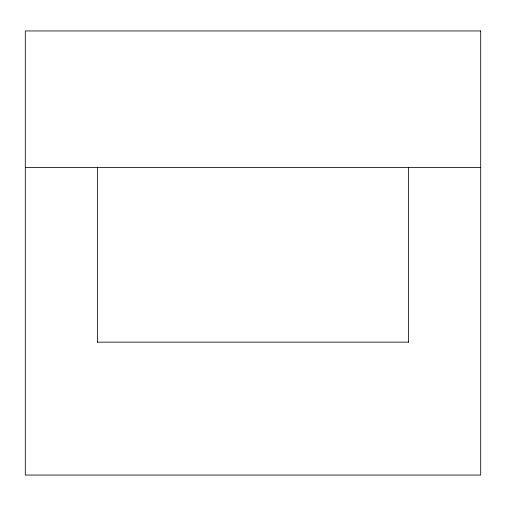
<?xml version="1.0" encoding="UTF-8"?>
<svg xmlns="http://www.w3.org/2000/svg" width="506" height="506" viewBox="0 0 506 506"><rect width="100%" height="100%" fill="white"/><g stroke="black" fill="none" stroke-linecap="round" stroke-linejoin="round"><path stroke-width="0.76" d="M25.3 167.568L480.7 167.568M97.405 342.138L408.595 342.138M408.595 167.568L408.595 342.182M97.405 167.568L97.405 342.182M480.7 30.948L25.3 30.948L25.3 475.052L480.7 475.052L480.7 30.948"/></g></svg>
